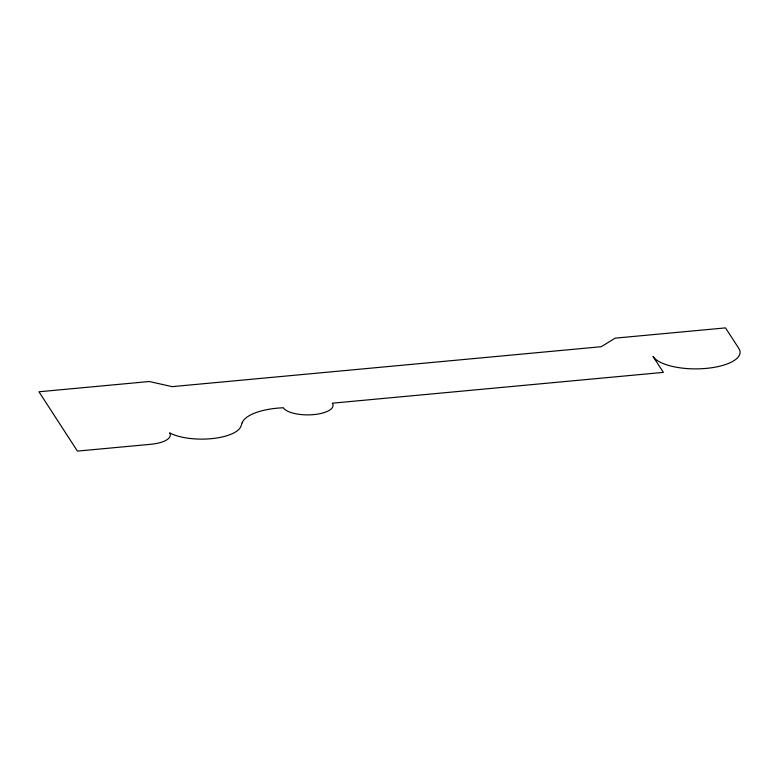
<?xml version="1.0" encoding="UTF-8"?>
<svg xmlns="http://www.w3.org/2000/svg" width="779" height="779" viewBox="0 0 779 779"><rect width="100%" height="100%" fill="white"/><g stroke="black" fill="none" stroke-linecap="round" stroke-linejoin="round"><path stroke-width="1.17" d="M242.162 422.822L240.915 426.298A39.281 14.655 -0.2 0 1 211.099 438.694A39.281 14.655 -0.2 0 1 169.588 432.861A25.22 9.406 -0.2 0 1 150.99 444.264L77.433 451.109L38.95 391.779L149.286 381.515L172.12 386.647L601.222 346.713L615.167 338.154L725.512 327.891L738.833 348.427A44.14 16.466 -0.2 0 1 706.28 368.389A44.14 16.466 -0.2 0 1 653.006 356.412L663.367 372.381L332.351 403.191A25.22 9.406 -0.2 0 1 313.752 414.603A25.22 9.406 -0.2 0 1 283.313 407.758A46.487 17.342 -0.2 0 0 242.162 422.822"/></g></svg>
